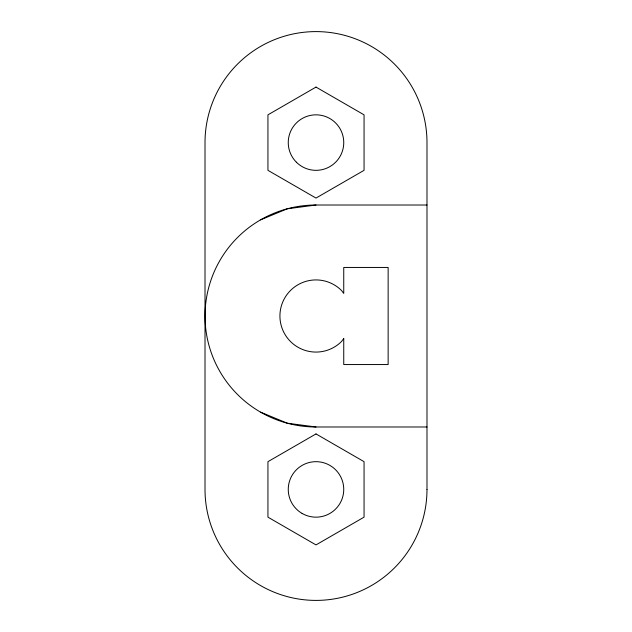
<?xml version="1.0" encoding="UTF-8"?>
<svg xmlns="http://www.w3.org/2000/svg" width="632" height="632" viewBox="0 0 632 632"><rect width="100%" height="100%" fill="white"/><g stroke="black" fill="none" stroke-linecap="round" stroke-linejoin="round"><path stroke-width="0.95" d="M260.51 219.881L287.276 208.797L316 205.013L426.987 205.013M260.51 412.119L287.276 423.203L316 426.987L426.987 426.987M316 426.987A110.987 110.987 0 0 1 205.013 316A110.987 110.987 0 0 1 316 205.013M343.745 338.586L341.509 341.509A36.071 36.071 0 0 1 290.491 341.509A36.071 36.071 0 0 1 290.491 290.491A36.071 36.071 0 0 1 341.509 290.491L343.745 293.414L343.745 267.447L388.143 267.447L388.143 364.553L343.745 364.553L343.745 338.586M316 87.09L267.944 114.842L267.944 170.332L316 198.077L364.056 170.332L364.056 114.842L316 87.09M316 433.923L267.944 461.668L267.944 517.158L316 544.91L364.056 517.158L364.056 461.668L316 433.923M426.987 489.413L426.987 142.587A110.987 110.987 0 0 0 316 31.6A110.987 110.987 0 0 0 205.013 142.587L205.013 489.413A110.987 110.987 0 0 0 316 600.4A110.987 110.987 0 0 0 426.987 489.413M296.384 162.203A27.745 27.745 0 0 0 342.805 149.768A27.745 27.745 0 0 0 308.819 115.782A27.745 27.745 0 0 0 296.384 162.203M302.128 513.445A27.745 27.745 0 0 0 343.745 489.413A27.745 27.745 0 0 0 302.128 465.389A27.745 27.745 0 0 0 302.128 513.445"/></g></svg>
